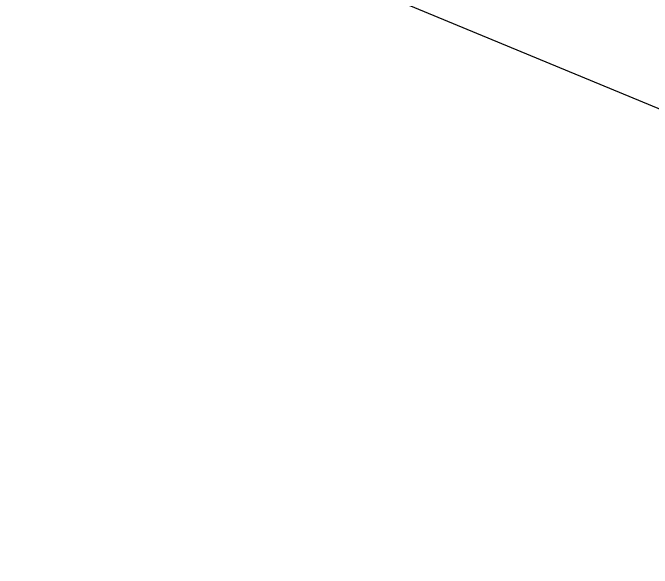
# Model space of a CAD drawing. Header units: metres. Extents: x -2743 to 126, y 13385 to 13916.
# Drawn here: x -1863.05327 to -1863.04791, y 13627.8699 to 13627.87455 of the extents above; entities that cross this region are included whole.
import ezdxf

# ---------------------------------------------------------------- set-up
doc = ezdxf.new("R2010")
doc.units = ezdxf.units.M
doc.layers.add('link-улица Берзарина_Покрытия — Новые$0$ДВ_ПП_Газон_У за счет АБ_ТР', color=7, linetype='Continuous')
doc.layers.add('link-улица Берзарина_Покрытия — Новые$0$ДВ_ПП_Тип5_Р ТР', color=7, linetype='Continuous')

msp = doc.modelspace()

# ---------------------------------------------------------------- linework, layer by layer
at = {"layer": 'link-улица Берзарина_Покрытия — Новые$0$ДВ_ПП_Газон_У за счет АБ_ТР'}
msp.add_lwpolyline([(-1861.928615, 13627.411066), (-1862.494011, 13627.644265), (-1863.059029, 13627.87838), (-1862.925011, 13628.447824), (-1862.92452, 13628.447632), (-1862.794822, 13629.211309), (-1862.693, 13630.127), (-1862.786966, 13630.7498), (-1863.064139, 13631.638457), (-1863.395047, 13632.301651), (-1863.884681, 13632.98851), (-1863.37246, 13632.742168), (-1861.573508, 13631.802463)], dxfattribs=at)
at = {"layer": 'link-улица Берзарина_Покрытия — Новые$0$ДВ_ПП_Тип5_Р ТР'}
msp.add_lwpolyline([(-1861.928615, 13627.411066), (-1862.494011, 13627.644265), (-1863.059029, 13627.87838), (-1863.272095, 13626.973068), (-1863.604941, 13625.967296), (-1863.805107, 13625.481281), (-1863.468947, 13625.342101), (-1863.132654, 13625.203243), (-1862.796228, 13625.064708), (-1862.45967, 13624.926495), (-1862.222689, 13624.788734), (-1862.034947, 13624.595691), (-1861.90547, 13624.35958)], dxfattribs=at)

doc.saveas('drawing.dxf')
